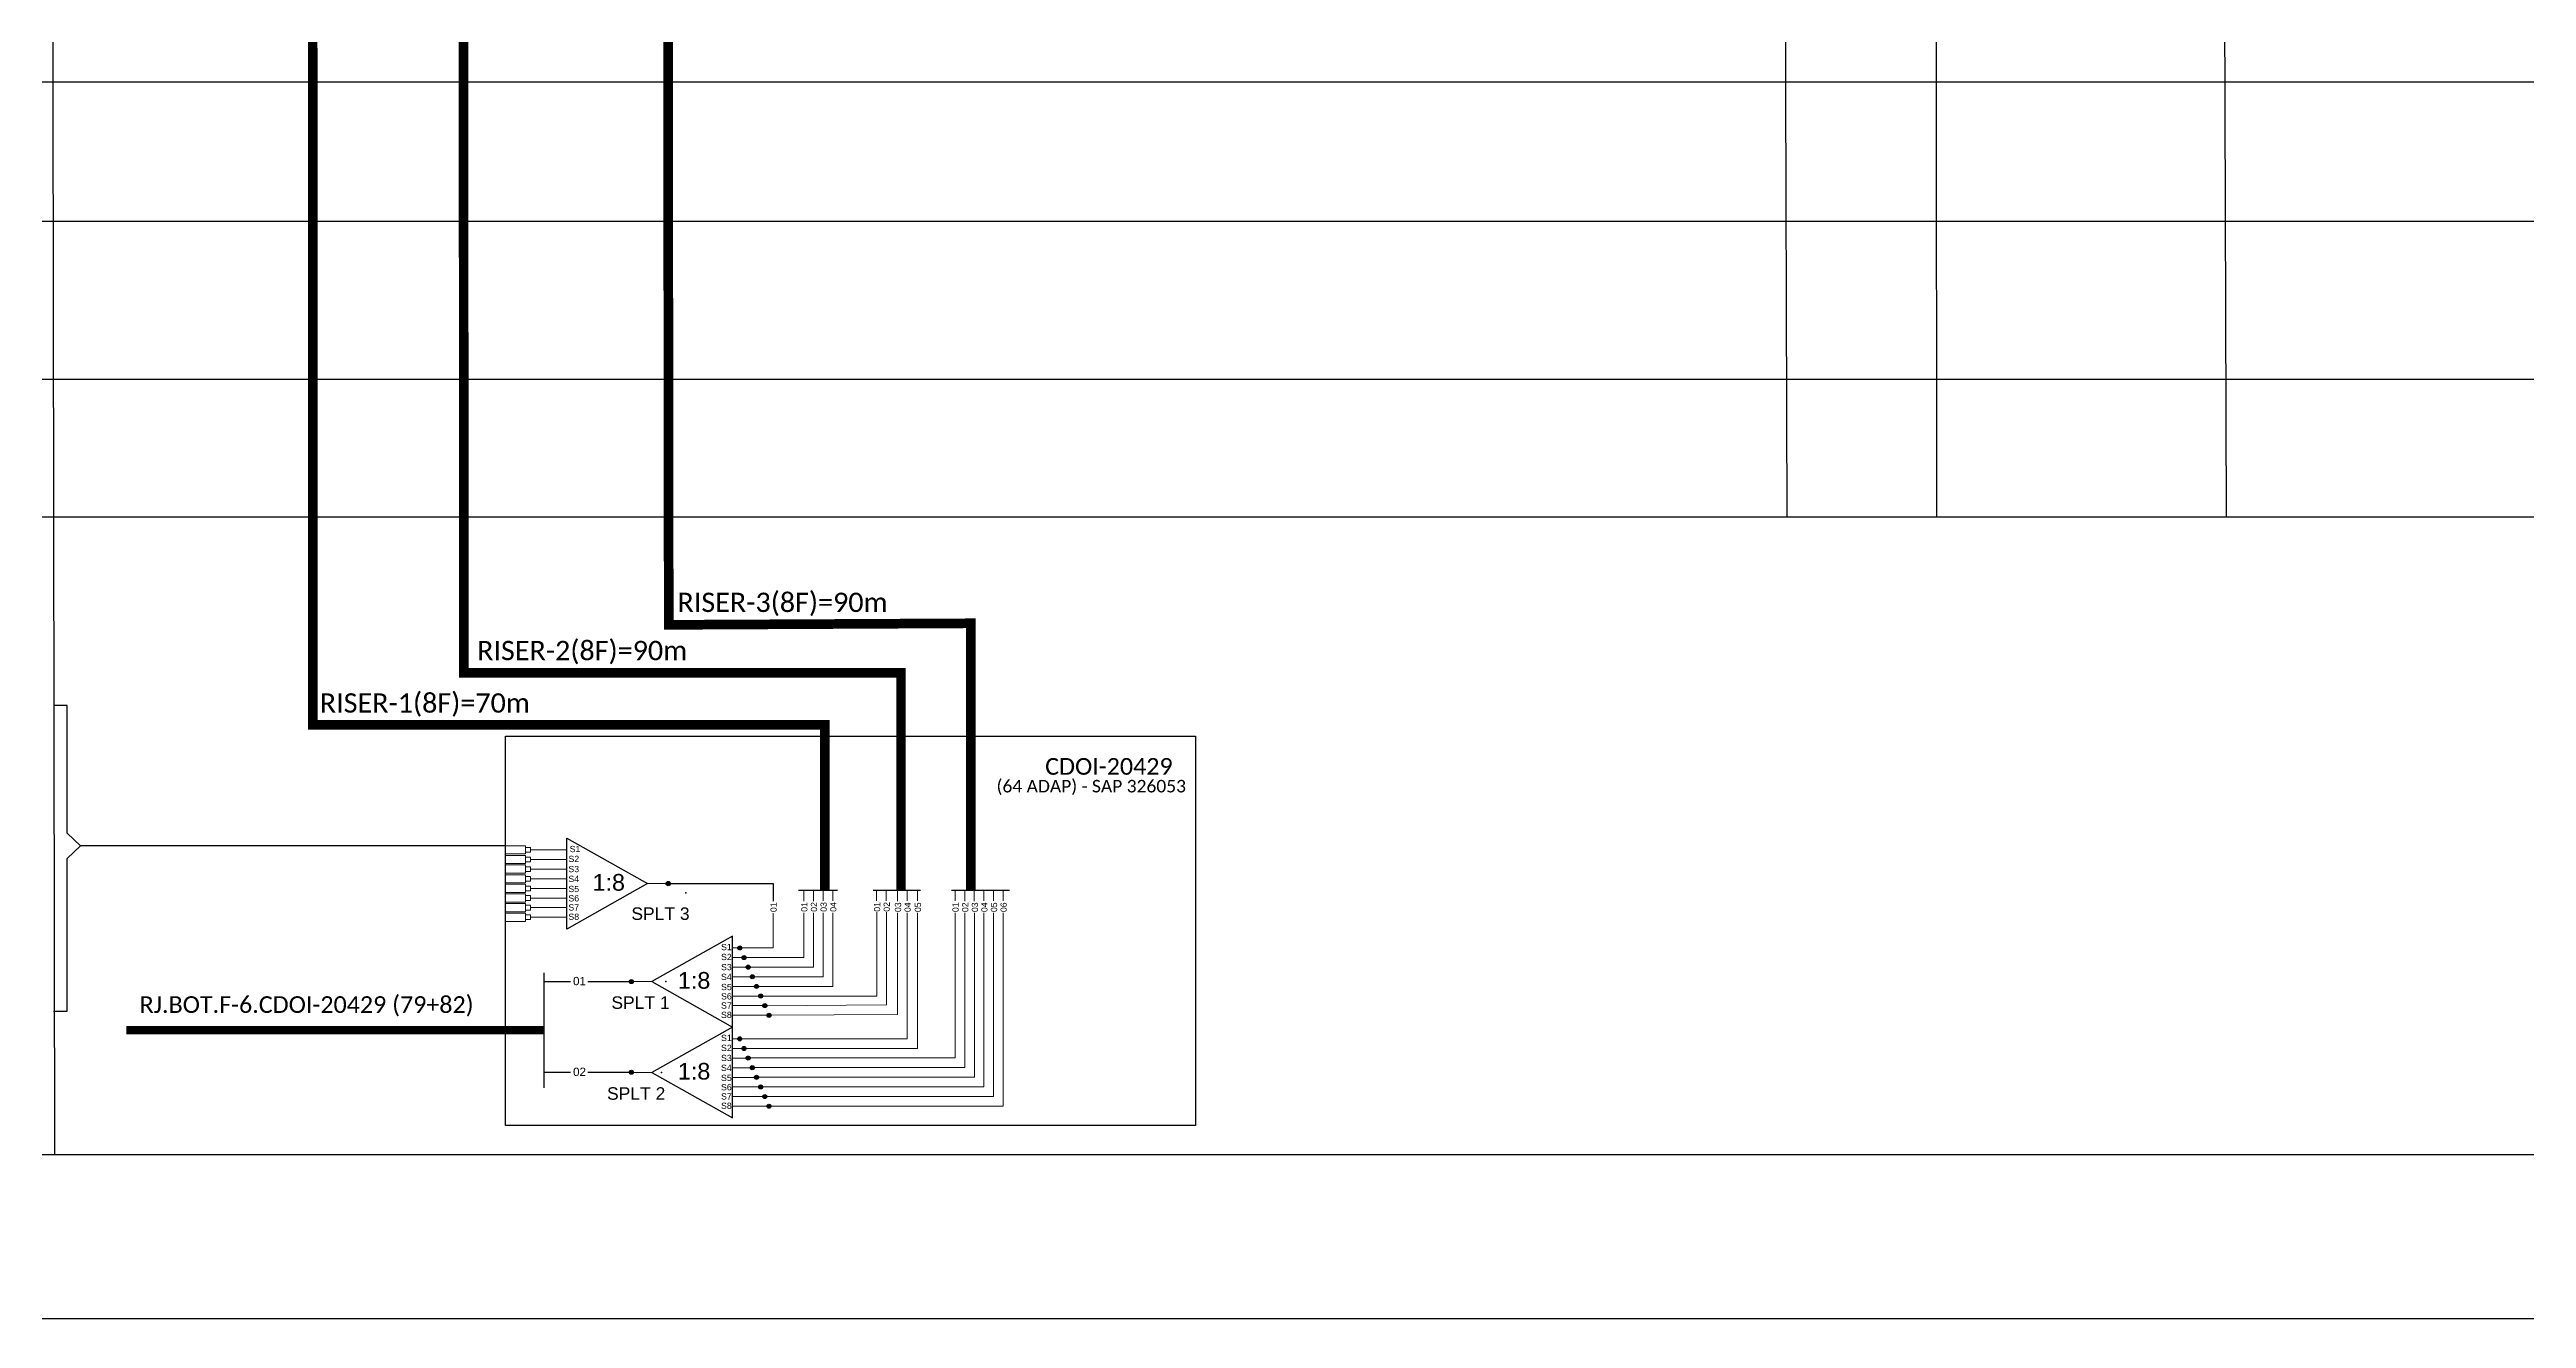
# Model space of a CAD drawing. Header units: metres. Extents: x -1286 to 468, y -500 to 94.
# Drawn here: x -44.8 to 211.7, y -499.8 to -368.4 of the extents above; entities that cross this region are included whole.
import ezdxf
from ezdxf.enums import TextEntityAlignment as Align

# ---------------------------------------------------------------- set-up
doc = ezdxf.new("R2010")
doc.units = ezdxf.units.M
doc.styles.add('ARIAL', font='arial.ttf')
doc.styles.add('WMF-Calibri0', font='calibri.ttf')

# ---------------------------------------------------------------- blocks, each defined once
blk = doc.blocks.new('SPLT_1-8_DIV_DIR')
h = blk.add_hatch(color=3)
h.dxf.hatch_style = 1
edge = h.paths.add_edge_path()
edge.add_arc((12.77, 4.04), 0.242, 0, 360)
h = blk.add_hatch(color=3)
h.dxf.hatch_style = 1
edge = h.paths.add_edge_path()
edge.add_arc((13.27, 2.88), 0.242, 0, 360)
h = blk.add_hatch(color=3)
h.dxf.hatch_style = 1
edge = h.paths.add_edge_path()
edge.add_arc((13.77, 1.73), 0.242, 0, 360)
h = blk.add_hatch(color=3)
h.dxf.hatch_style = 1
edge = h.paths.add_edge_path()
edge.add_arc((14.27, 0.58), 0.242, 0, 360)
h = blk.add_hatch(color=3)
h.dxf.hatch_style = 1
edge = h.paths.add_edge_path()
edge.add_arc((14.77, -0.58), 0.242, 0, 360)
h = blk.add_hatch(color=3)
h.dxf.hatch_style = 1
edge = h.paths.add_edge_path()
edge.add_arc((15.27, -1.73), 0.242, 0, 360)
h = blk.add_hatch(color=3)
h.dxf.hatch_style = 1
edge = h.paths.add_edge_path()
edge.add_arc((15.77, -2.88), 0.242, 0, 360)
h = blk.add_hatch(color=3)
h.dxf.hatch_style = 1
edge = h.paths.add_edge_path()
edge.add_arc((16.27, -4.04), 0.242, 0, 360)
at = {"color": 1}
blk.add_lwpolyline([(11.89, 5.45), (2.22, 0), (11.89, -5.45), (11.89, 5.45)], dxfattribs=at)
at = {"color": 7, "lineweight": 0}
for points in [[(12.77, 4.04), (11.89, 4.04)], [(11.89, 2.88), (13.27, 2.88)], [(11.89, 1.73), (13.77, 1.73)], [(11.89, 0.58), (14.27, 0.58)], [(11.89, -0.58), (14.77, -0.58)], [(11.89, -1.73), (15.27, -1.73)], [(11.89, -2.88), (15.77, -2.88)], [(11.89, -4.04), (16.27, -4.04)]]:
    blk.add_lwpolyline(points, dxfattribs=at)
at = {"color": 1, "lineweight": 0}
blk.add_lwpolyline([(2.22, 0), (0, 0)], dxfattribs=at)
at = {"color": 3}
for centre in [(12.77, 4.04), (13.27, 2.88), (13.77, 1.73), (14.27, 0.58), (14.77, -0.58), (15.27, -1.73), (15.77, -2.88), (16.27, -4.04)]:
    blk.add_circle(centre, 0.242, dxfattribs=at)
at = {"color": 1, "style": 'ARIAL'}
for s, height, p in [('S1', 0.75, (10.52, 3.77)), ('S2', 0.75, (10.52, 2.58)), ('1:8', 2, (5.35, -0.85)), ('S3', 0.75, (10.52, 1.37)), ('S4', 0.75, (10.52, 0.19)), ('S5', 0.75, (10.52, -1.02)), ('S6', 0.75, (10.52, -2.14)), ('S7', 0.75, (10.52, -3.24)), ('S8', 0.75, (10.52, -4.36))]:
    blk.add_text(s, height=height, dxfattribs=at).set_placement(p)
blk = doc.blocks.new('SPLITTER_')
blk.add_point((0, 0))
at = {"style": 'ARIAL', "flags": 4}
blk.add_attdef('SPLT', (0, -3.26), '', height=1.5, dxfattribs=at)
blk = doc.blocks.new('SPLT_1-8_SC-APC_ESQ')
at = {"color": 1}
blk.add_lwpolyline([(7.37, -2.1), (17.04, -7.55), (7.37, -13), (7.37, -2.1)], dxfattribs=at)
at = {"color": 3, "lineweight": 0}
for points in [[(2.41, -3.02), (0, -3.02)], [(2.41, -4), (0, -4)], [(2.41, -4.17), (0, -4.17)], [(2.41, -5.16), (0, -5.16)], [(2.41, -5.32), (0, -5.32)], [(2.41, -3.02), (2.41, -4)], [(2.41, -4.17), (2.41, -5.16)], [(2.41, -5.32), (2.41, -6.31)], [(2.99, -3.51), (7.37, -3.51)], [(7.37, -4.66), (2.99, -4.66)], [(7.37, -5.82), (2.99, -5.82)], [(2.41, -6.31), (0, -6.31)], [(2.41, -6.48), (0, -6.48)], [(2.41, -7.46), (0, -7.46)], [(2.41, -7.63), (0, -7.63)], [(2.41, -8.62), (0, -8.62)], [(2.41, -8.78), (0, -8.78)], [(2.41, -6.48), (2.41, -7.46)], [(2.41, -7.63), (2.41, -8.62)], [(2.41, -8.78), (2.41, -9.77)], [(7.37, -6.97), (2.99, -6.97)], [(7.37, -8.12), (2.99, -8.12)], [(2.41, -9.77), (0, -9.77)], [(2.41, -9.94), (0, -9.94)], [(2.41, -10.92), (0, -10.92)], [(2.41, -11.09), (0, -11.09)], [(2.41, -9.94), (2.41, -10.92)], [(2.41, -11.09), (2.41, -12.08)], [(7.37, -9.28), (2.99, -9.28)], [(7.37, -10.43), (2.99, -10.43)], [(7.37, -11.58), (2.99, -11.58)], [(2.41, -12.08), (0, -12.08)]]:
    blk.add_lwpolyline(points, dxfattribs=at)
for points in [[(2.99, -3.22), (2.41, -3.22), (2.41, -3.8), (2.99, -3.8)], [(2.99, -4.38), (2.41, -4.38), (2.41, -4.95), (2.99, -4.95)], [(2.99, -5.53), (2.41, -5.53), (2.41, -6.1), (2.99, -6.1)], [(2.99, -6.68), (2.41, -6.68), (2.41, -7.26), (2.99, -7.26)], [(2.99, -7.84), (2.41, -7.84), (2.41, -8.41), (2.99, -8.41)], [(2.99, -8.99), (2.41, -8.99), (2.41, -9.56), (2.99, -9.56)], [(2.99, -10.14), (2.41, -10.14), (2.41, -10.72), (2.99, -10.72)], [(2.99, -11.3), (2.41, -11.3), (2.41, -11.87), (2.99, -11.87)]]:
    blk.add_lwpolyline(points, close=True, dxfattribs=at)
at = {"color": 1, "lineweight": 0}
blk.add_lwpolyline([(17.04, -7.55), (19.26, -7.55)], dxfattribs=at)
at = {"color": 1, "style": 'ARIAL'}
for s, height, p in [('S3', 0.75, (7.55, -6.18)), ('S2', 0.75, (7.56, -4.97)), ('S1', 0.75, (7.7, -3.78)), ('S5', 0.75, (7.55, -8.57)), ('S4', 0.75, (7.55, -7.36)), ('1:8', 2, (10.45, -8.4)), ('S6', 0.75, (7.55, -9.69)), ('S7', 0.75, (7.55, -10.78)), ('S8', 0.75, (7.55, -11.9))]:
    blk.add_text(s, height=height, dxfattribs=at).set_placement(p)

msp = doc.modelspace()

# ---------------------------------------------------------------- hatches: boundary and pattern name
h = msp.add_hatch(color=3)
h.dxf.hatch_style = 1
edge = h.paths.add_edge_path()
edge.add_arc((19.24, -454.78), 0.221, 0, 360)
h = msp.add_hatch(color=3)
h.dxf.hatch_style = 1
edge = h.paths.add_edge_path()
edge.add_arc((15.42, -464.93), 0.209, 0, 360)
h = msp.add_hatch(color=3)
h.dxf.hatch_style = 1
edge = h.paths.add_edge_path()
edge.add_arc((15.42, -474.32), 0.209, 0, 360)

# ---------------------------------------------------------------- linework, layer by layer
at = {"color": 5, "lineweight": 0}
for p, q in [((34.28, -463.44), (34.28, -457.82)), ((27.72, -463.44), (34.28, -463.44))]:
    msp.add_line(p, q, dxfattribs=at)
at = {"color": 6, "lineweight": 0}
for p, q in [((40.84, -466.42), (40.84, -457.75)), ((41.84, -467.34), (41.84, -457.75)), ((43.98, -470.84), (43.98, -457.81)), ((45.04, -471.84), (45.04, -457.81)), ((29.01, -466.42), (40.84, -466.42)), ((29.44, -467.42), (41.84, -467.34)), ((26.64, -470.84), (43.98, -470.84)), ((27.07, -471.84), (45.04, -471.84))]:
    msp.add_line(p, q, dxfattribs=at)
at = {"color": 30, "lineweight": 0}
for p, q in [((48.95, -472.83), (48.95, -457.81)), ((49.94, -473.83), (49.94, -457.81)), ((50.94, -474.83), (50.94, -457.81)), ((51.92, -475.82), (51.92, -457.81)), ((52.92, -476.83), (52.92, -457.81)), ((53.92, -477.82), (53.92, -457.81)), ((27.5, -472.83), (48.95, -472.83)), ((27.93, -473.83), (49.94, -473.83)), ((28.36, -474.83), (50.94, -474.83)), ((28.8, -475.82), (51.92, -475.82)), ((29.23, -476.83), (52.92, -476.83)), ((29.67, -477.82), (53.92, -477.82))]:
    msp.add_line(p, q, dxfattribs=at)
msp.add_lwpolyline([(-372.87, -499.81), (468.13, -499.81), (468.13, 94.19), (-372.87, 94.19)], close=True)
at = {"color": 7}
for points in [[(-44.8, -173.48), (-44.32, -482.83)], [(134.29, -173.48), (135.08, -416.82)], [(179.76, -173.48), (180.56, -416.82)]]:
    msp.add_lwpolyline(points, dxfattribs=at)
for points in [[(-113.32, -181.71), (-113.44, -482.83), (319.68, -482.83)], [(150.59, -416.82), (150.44, -181.71)], [(-113.18, -371.77), (319.94, -371.77)], [(-113.18, -386.19), (319.94, -386.19)], [(-113.18, -402.56), (319.94, -402.56)], [(-113.17, -416.82), (319.95, -416.82)]]:
    msp.add_lwpolyline(points)
at = {"color": 5, "const_width": 1}
msp.add_lwpolyline([(-17.62, -228.38), (-17.56, -438.33), (35.45, -438.33), (35.46, -455.46)], dxfattribs=at)
at = {"color": 6, "const_width": 1}
msp.add_lwpolyline([(108.31, -228.2), (108.36, -352.14), (-1.95, -352.14), (-1.94, -432.97), (43.34, -432.97), (43.34, -455.47)], dxfattribs=at)
at = {"color": 30, "lineweight": 0, "const_width": 1}
msp.add_lwpolyline([(293.62, -228.2), (293.62, -330.67), (293.59, -354.89), (19.2, -354.89), (19.29, -427.99), (50.57, -427.83), (50.57, -455.47)], dxfattribs=at)
at = {"color": 3}
for points in [[(-44.42, -467.99), (-42.99, -467.99), (-42.99, -452.17), (-41.63, -450.86), (-42.99, -449.56), (-42.99, -436.35), (-44.41, -436.34)], [(2.38, -450.86), (-41.63, -450.86)], [(6.39, -464.92), (9.12, -464.92)], [(10.9, -464.93), (15.42, -464.93)]]:
    msp.add_lwpolyline(points, dxfattribs=at)
at = {"color": 1}
msp.add_lwpolyline([(2.38, -439.53), (73.84, -439.53), (73.84, -479.81), (2.38, -479.81)], close=True, dxfattribs=at)
at = {"color": 3, "linetype": 'Continuous', "ltscale": 4}
msp.add_lwpolyline([(19.24, -454.78), (30.11, -454.78), (30.11, -456.61)], dxfattribs=at)
at = {"color": 5}
msp.add_lwpolyline([(32.74, -455.47), (36.77, -455.45)], dxfattribs=at)
at = {"color": 5, "lineweight": 0}
for points in [[(33.28, -455.47), (33.28, -456.59)], [(34.28, -455.47), (34.28, -456.59)], [(34.28, -455.47), (34.28, -456.58)], [(35.28, -455.47), (35.28, -456.58)], [(36.28, -455.47), (36.28, -456.58)], [(27.28, -462.44), (33.28, -462.44), (33.28, -457.82)], [(28.15, -464.43), (35.28, -464.43), (35.28, -457.81)], [(28.58, -465.43), (36.28, -465.43), (36.28, -457.81)]]:
    msp.add_lwpolyline(points, dxfattribs=at)
at = {"color": 6}
msp.add_lwpolyline([(40.47, -455.47), (45.36, -455.47)], dxfattribs=at)
at = {"color": 6, "lineweight": 0}
for points in [[(40.82, -455.47), (40.82, -456.57)], [(41.82, -455.47), (41.82, -456.57)], [(42.98, -455.47), (42.98, -456.61)], [(43.98, -455.47), (43.98, -456.58)], [(45.04, -455.47), (45.04, -456.58)], [(29.87, -468.41), (42.98, -468.33), (42.98, -457.81)]]:
    msp.add_lwpolyline(points, dxfattribs=at)
at = {"color": 30}
msp.add_lwpolyline([(48.56, -455.47), (54.59, -455.47)], dxfattribs=at)
at = {"color": 30, "lineweight": 0}
for points in [[(48.95, -455.47), (48.95, -456.58)], [(49.94, -455.47), (49.94, -456.59)], [(50.92, -455.47), (50.92, -456.59)], [(51.92, -455.47), (51.92, -456.58)], [(52.92, -455.47), (52.92, -456.58)], [(53.92, -455.47), (53.92, -456.58)]]:
    msp.add_lwpolyline(points, dxfattribs=at)
at = {"color": 3, "lineweight": 0}
for points in [[(30.1, -457.84), (30.1, -461.44)], [(26.85, -461.44), (30.1, -461.44)]]:
    msp.add_lwpolyline(points, dxfattribs=at)
at = {"color": 1}
msp.add_lwpolyline([(6.39, -475.93), (6.39, -464.01)], dxfattribs=at)
at = {"color": 1, "const_width": 0.864}
msp.add_lwpolyline([(-36.88, -469.97), (6.39, -469.97)], dxfattribs=at)
at = {"color": 2}
for points in [[(6.39, -474.31), (9.12, -474.31)], [(10.9, -474.32), (15.42, -474.32)]]:
    msp.add_lwpolyline(points, dxfattribs=at)
at = {"color": 3}
for centre, radius in [((19.24, -454.78), 0.221), ((15.42, -464.93), 0.209), ((15.42, -474.32), 0.209)]:
    msp.add_circle(centre, radius, dxfattribs=at)

# ---------------------------------------------------------------- block references
at = {"xscale": 0.8636144441527618, "yscale": 0.8636144441527618, "zscale": 0.8636144441527618}
for name, p in [('SPLT_1-8_SC-APC_ESQ', (2.38, -448.26)), ('SPLT_1-8_DIV_DIR', (15.62, -464.93)), ('SPLT_1-8_DIV_DIR', (15.62, -474.34))]:
    msp.add_blockref(name, p, dxfattribs=at)
ref = msp.add_blockref('SPLITTER_', (21.06, -455.72), dxfattribs=dict(xscale=-0.8636144441527618, yscale=0.8636144441527618, zscale=0.8636144441527618))
ref.add_attrib('SPLT', 'SPLT 3', (15.42, -458.54), dxfattribs={"height": 1.295, "style": 'ARIAL'})
ref = msp.add_blockref('SPLITTER_', (18.99, -464.93), dxfattribs=dict(xscale=-0.8636144441527618, yscale=0.8636144441527618, zscale=0.8636144441527618))
ref.add_attrib('SPLT', 'SPLT 1', (13.35, -467.75), dxfattribs={"height": 1.295, "style": 'ARIAL'})
ref = msp.add_blockref('SPLITTER_', (18.54, -474.34), dxfattribs=dict(xscale=-0.8636144441527618, yscale=0.8636144441527618, zscale=0.8636144441527618))
ref.add_attrib('SPLT', 'SPLT 2', (12.9, -477.16), dxfattribs={"height": 1.295, "style": 'ARIAL'})

# ---------------------------------------------------------------- texts
at = {"color": 30, "lineweight": 0, "style": 'WMF-Calibri0'}
msp.add_text('RISER-3(8F)=90m', height=2, dxfattribs=at).set_placement((20.19, -426.66))
at = {"color": 6, "style": 'WMF-Calibri0'}
msp.add_text('RISER-2(8F)=90m', height=2, dxfattribs=at).set_placement((-0.56, -431.65))
at = {"color": 5, "style": 'WMF-Calibri0'}
msp.add_text('RISER-1(8F)=70m', height=2, dxfattribs=at).set_placement((-16.85, -437.08))
at = {"color": 1, "style": 'WMF-Calibri0'}
for s, height, p in [('CDOI-20429', 1.727, (58.27, -443.51)), ('RJ.BOT.F-6.CDOI-20429 (79+82)', 1.7272, (-35.5, -468.17))]:
    msp.add_text(s, height=height, dxfattribs=at).set_placement(p)
msp.add_text('(64 ADAP) - SAP 326053', height=1.2954, dxfattribs=at).set_placement((63.04, -445.34), align=Align.CENTER)
at = {"style": 'ARIAL'}
for s, p in [('01', (30.15, -457.23)), ('01', (33.33, -457.2)), ('02', (34.33, -457.2)), ('03', (35.33, -457.2)), ('04', (36.33, -457.2)), ('01', (40.86, -457.19)), ('02', (41.86, -457.19)), ('03', (43.03, -457.23)), ('04', (44.03, -457.23)), ('05', (45.09, -457.23)), ('01', (48.99, -457.23)), ('02', (49.99, -457.23)), ('03', (50.99, -457.23)), ('04', (51.97, -457.23)), ('05', (52.97, -457.23)), ('06', (53.97, -457.23))]:
    msp.add_text(s, height=0.648, rotation=90, dxfattribs=at).set_placement(p, align=Align.MIDDLE_CENTER)
for s, p in [('01', (10.05, -464.87)), ('02', (10.05, -474.27))]:
    msp.add_text(s, height=0.864, dxfattribs=at).set_placement(p, align=Align.MIDDLE_CENTER)

doc.saveas('drawing.dxf')
